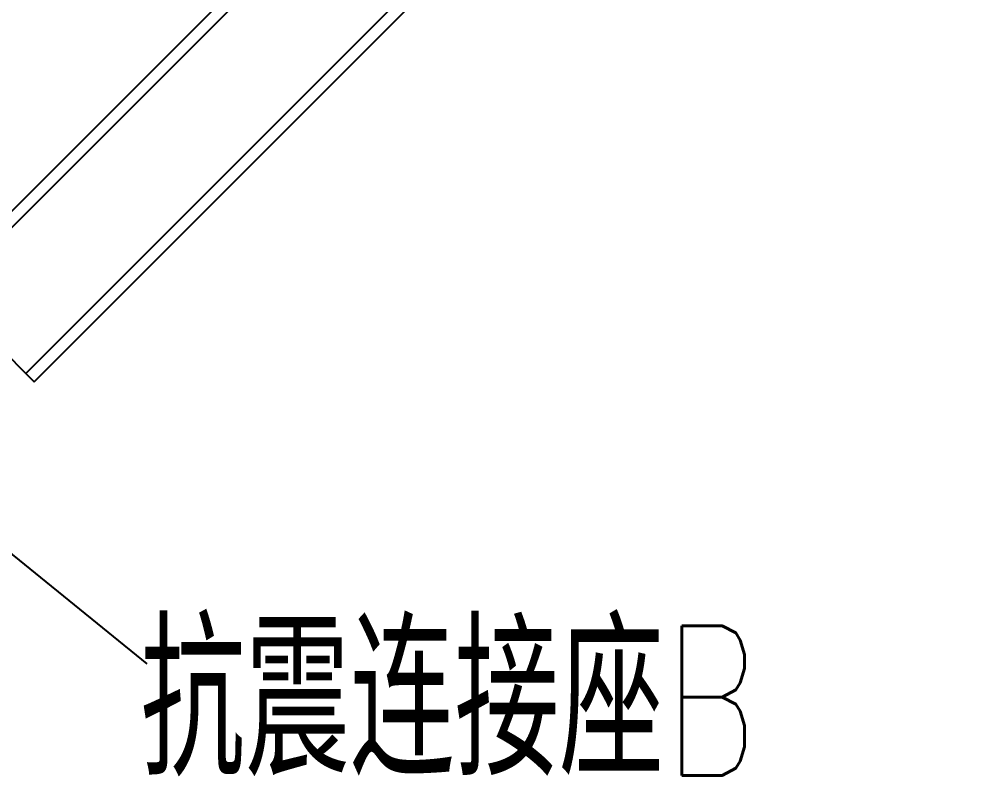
# Model space of a CAD drawing. Extents: x 27938 to 650306, y -92720 to 1524912.
# Drawn here: x 298550 to 301135, y 828991 to 831017 of the extents above; entities that cross this region are included whole.
import ezdxf

# ---------------------------------------------------------------- set-up
doc = ezdxf.new("R2010")
doc.units = 0
doc.header["$LTSCALE"] = 1000
doc.header["$MEASUREMENT"] = 0
doc.layers.add('W_DIM', color=4, linetype='Continuous')
doc.styles.get("Standard").update_dxf_attribs({"font": 'gbenor.shx', "bigfont": 'gbcbig.shx'})
doc.styles.add('wwp100', font='txt.shx', dxfattribs={"width": 0.7, "height": 400, "bigfont": 'hztxt.shx'})
doc.dimstyles.get("Standard").update_dxf_attribs({"dimtxt": 0.18, "dimasz": 0.18, "dimexe": 0.18, "dimexo": 0.0625, "dimgap": 0.09, "dimtad": 0, "dimtih": 1, "dimtoh": 1, "dimdec": 4, "dimzin": 0, "dimdsep": 46, "dimtxsty": 'Standard', "dimcen": 0.09, "dimadec": 0, "dimazin": 0, "dimtfac": 1, "dimtdec": 4, "dimtofl": 0, "dimtmove": 0, "dimatfit": 3, "dimfxl": 1, "dimtolj": 1, "dimtzin": 0, "dimarcsym": 0})

msp = doc.modelspace()

# ---------------------------------------------------------------- linework, layer by layer
at = {"linetype": 'Continuous'}
for p, q in [((298331.2, 830305.3), (300876.6, 832850.7)), ((298353.2, 830283.2), (300898.6, 832828.6)), ((298567.1, 830069.3), (301112.6, 832614.7)), ((298589.2, 830047.3), (301134.6, 832592.7)), ((298331.2, 830305.3), (298589.2, 830047.3)), ((298331.2, 830305.3), (298589.2, 830047.3))]:
    msp.add_line(p, q, dxfattribs=at)

# ---------------------------------------------------------------- texts
at = {"layer": 'W_DIM', "color": 7, "style": 'wwp100', "width": 0.7}
msp.add_text('抗震连接座B', height=400, dxfattribs=at).set_placement((298873.9, 828994.2))

# ---------------------------------------------------------------- leaders
msp.add_leader([(298323.8, 829752.3), (298890.8, 829292.7)], dimstyle='Standard', override={"dimgap": 20})

doc.saveas('drawing.dxf')
